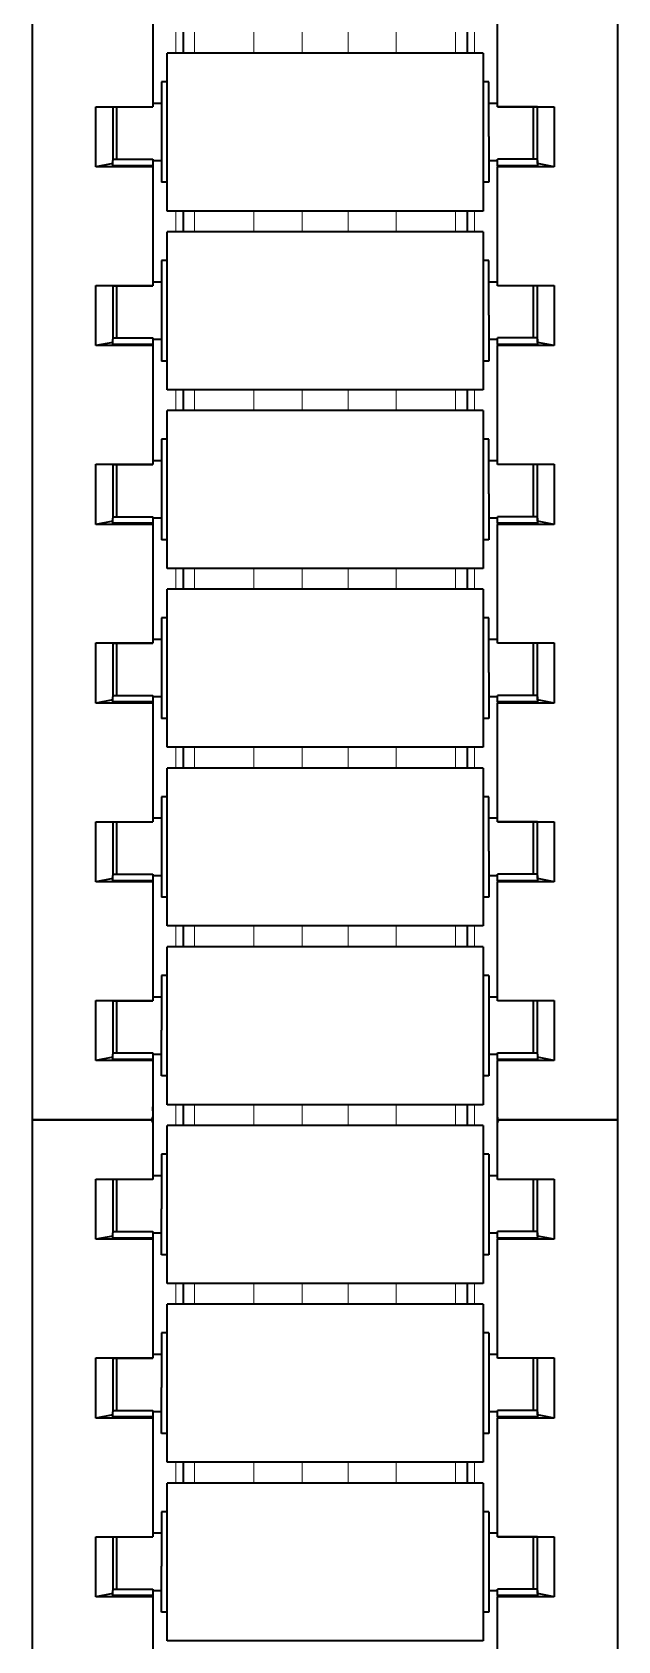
# Model space of a CAD drawing. Header units: inches. Extents: x 185496 to 352137, y 107182 to 179410.
# Drawn here: x 235800.3 to 235841.1, y 164342.5 to 164454.5 of the extents above; entities that cross this region are included whole.
import ezdxf

# ---------------------------------------------------------------- set-up
doc = ezdxf.new("R2010")
doc.units = ezdxf.units.IN
doc.header["$MEASUREMENT"] = 0

# ---------------------------------------------------------------- blocks, each defined once
blk = doc.blocks.new('liaojia')
at = {"color": 7, "lineweight": 35, "ltscale": 0.249049}
for p, q in [((799665.87, -279844.7), (799665.87, -279944.32)), ((799706.67, -279944.32), (799706.67, -279844.7)), ((799665.87, -279944.32), (799665.87, -280043.94)), ((799706.67, -280043.94), (799706.67, -279944.32))]:
    blk.add_line(p, q, dxfattribs=at)
at = {"color": 7, "lineweight": 35, "ltscale": 0.020671}
for p, q in [((799674.27, -279902.83), (799674.27, -279911.1)), ((799698.27, -279911.1), (799698.27, -279902.83)), ((799674.27, -279915.28), (799674.27, -279923.55)), ((799698.27, -279923.55), (799698.27, -279915.28)), ((799674.27, -279927.74), (799674.27, -279936)), ((799698.27, -279936), (799698.27, -279927.74)), ((799674.27, -279952.64), (799674.27, -279960.91)), ((799698.27, -279960.91), (799698.27, -279952.64)), ((799674.27, -279965.09), (799674.27, -279973.36)), ((799698.27, -279973.36), (799698.27, -279965.09)), ((799674.27, -279977.55), (799674.27, -279985.81)), ((799698.27, -279985.81), (799698.27, -279977.55)), ((799674.27, -279990), (799674.27, -279998.27)), ((799698.27, -279998.27), (799698.27, -279990)), ((799674.27, -280002.45), (799674.27, -280010.72)), ((799698.27, -280010.72), (799698.27, -280002.45)), ((799674.27, -280014.9), (799674.27, -280023.17)), ((799698.27, -280023.17), (799698.27, -280014.9))]:
    blk.add_line(p, q, dxfattribs=at)
at = {"color": 7, "lineweight": 35, "ltscale": 0.012551}
for p, q in [((799675.27, -279913.04), (799675.27, -279908.02)), ((799697.27, -279908.02), (799697.27, -279913.04)), ((799675.27, -279925.5), (799675.27, -279920.48)), ((799697.27, -279920.48), (799697.27, -279925.5)), ((799675.27, -279962.85), (799675.27, -279957.83)), ((799697.27, -279957.83), (799697.27, -279962.85)), ((799675.27, -279987.76), (799675.27, -279982.74)), ((799697.27, -279982.74), (799697.27, -279987.76))]:
    blk.add_line(p, q, dxfattribs=at)
at = {"color": 7, "lineweight": 35, "ltscale": 0.055}
for p, q in [((799675.27, -279908.02), (799697.27, -279908.02)), ((799675.27, -279919.02), (799697.27, -279919.02)), ((799675.27, -279920.48), (799697.27, -279920.48)), ((799675.27, -279931.48), (799697.27, -279931.48)), ((799675.27, -279932.93), (799697.27, -279932.93)), ((799675.27, -279943.93), (799697.27, -279943.93)), ((799675.27, -279945.38), (799697.27, -279945.38)), ((799675.27, -279956.38), (799697.27, -279956.38)), ((799675.27, -279957.83), (799697.27, -279957.83)), ((799675.27, -279968.83), (799697.27, -279968.83)), ((799675.27, -279970.29), (799697.27, -279970.29)), ((799675.27, -279981.29), (799697.27, -279981.29)), ((799675.27, -279982.74), (799697.27, -279982.74)), ((799675.27, -279993.74), (799697.27, -279993.74)), ((799675.27, -279995.19), (799697.27, -279995.19)), ((799675.27, -280006.19), (799697.27, -280006.19)), ((799675.27, -280007.64), (799697.27, -280007.64)), ((799675.27, -280018.64), (799697.27, -280018.64))]:
    blk.add_line(p, q, dxfattribs=at)
at = {"color": 7, "lineweight": 35, "ltscale": 0.007987}
for p, q in [((799674.87, -279913.22), (799674.87, -279910.02)), ((799697.67, -279910.02), (799697.67, -279913.22)), ((799674.87, -279925.67), (799674.87, -279922.48)), ((799697.67, -279922.48), (799697.67, -279925.67)), ((799674.87, -279938.12), (799674.87, -279934.93)), ((799697.67, -279934.93), (799697.67, -279938.12)), ((799674.87, -279950.58), (799674.87, -279947.38)), ((799697.67, -279947.38), (799697.67, -279950.58)), ((799674.87, -279963.03), (799674.87, -279959.83)), ((799697.67, -279963.03), (799697.67, -279959.83)), ((799674.87, -279987.93), (799674.87, -279984.74)), ((799697.67, -279987.93), (799697.67, -279984.74)), ((799674.87, -280000.39), (799674.87, -279997.19)), ((799697.67, -280000.39), (799697.67, -279997.19)), ((799674.87, -280012.84), (799674.87, -280009.64)), ((799697.67, -280012.84), (799697.67, -280009.64))]:
    blk.add_line(p, q, dxfattribs=at)
at = {"color": 7, "lineweight": 35, "ltscale": 0.000999832}
for p, q in [((799674.87, -279910.02), (799675.27, -279910.02)), ((799674.87, -279917.02), (799675.27, -279917.02)), ((799674.87, -279922.48), (799675.27, -279922.48)), ((799674.87, -279929.48), (799675.27, -279929.48)), ((799674.87, -279934.93), (799675.27, -279934.93)), ((799674.87, -279941.93), (799675.27, -279941.93)), ((799674.87, -279947.38), (799675.27, -279947.38)), ((799674.87, -279954.38), (799675.27, -279954.38)), ((799674.87, -279959.83), (799675.27, -279959.83)), ((799674.87, -279966.83), (799675.27, -279966.83)), ((799674.87, -279972.29), (799675.27, -279972.29)), ((799674.87, -279979.29), (799675.27, -279979.29)), ((799674.87, -279984.74), (799675.27, -279984.74)), ((799674.87, -279991.74), (799675.27, -279991.74)), ((799674.87, -279997.19), (799675.27, -279997.19)), ((799674.87, -280004.19), (799675.27, -280004.19)), ((799674.87, -280009.64), (799675.27, -280009.64)), ((799674.87, -280016.64), (799675.27, -280016.64))]:
    blk.add_line(p, q, dxfattribs=at)
at = {"color": 7, "lineweight": 35, "ltscale": 0.001}
for p, q in [((799697.27, -279910.02), (799697.67, -279910.02)), ((799697.27, -279917.02), (799697.67, -279917.02)), ((799697.27, -279922.48), (799697.67, -279922.48)), ((799697.27, -279929.48), (799697.67, -279929.48)), ((799697.27, -279934.93), (799697.67, -279934.93)), ((799697.27, -279941.93), (799697.67, -279941.93)), ((799697.27, -279947.38), (799697.67, -279947.38)), ((799697.27, -279954.38), (799697.67, -279954.38)), ((799697.27, -279959.83), (799697.67, -279959.83)), ((799697.27, -279966.83), (799697.67, -279966.83)), ((799697.27, -279972.29), (799697.67, -279972.29)), ((799697.27, -279979.29), (799697.67, -279979.29)), ((799697.27, -279984.74), (799697.67, -279984.74)), ((799697.27, -279991.74), (799697.67, -279991.74)), ((799697.27, -279997.19), (799697.67, -279997.19)), ((799697.27, -280004.19), (799697.67, -280004.19)), ((799697.27, -280009.64), (799697.67, -280009.64)), ((799697.27, -280016.64), (799697.67, -280016.64))]:
    blk.add_line(p, q, dxfattribs=at)
at = {"color": 7, "lineweight": 35, "ltscale": 0.002965}
for p, q in [((799670.31, -279911.1), (799671.47, -279911.32)), ((799701.07, -279911.32), (799702.24, -279911.1)), ((799670.31, -279923.55), (799671.47, -279923.77)), ((799701.07, -279923.77), (799702.24, -279923.55)), ((799670.31, -279936), (799671.47, -279936.22)), ((799701.07, -279936.22), (799702.24, -279936)), ((799670.31, -279948.46), (799671.47, -279948.68)), ((799701.07, -279948.68), (799702.24, -279948.46)), ((799670.31, -279960.91), (799671.47, -279961.13)), ((799701.07, -279961.13), (799702.24, -279960.91)), ((799670.31, -279973.36), (799671.47, -279973.58)), ((799701.07, -279973.58), (799702.24, -279973.36)), ((799670.31, -279985.81), (799671.47, -279986.03)), ((799701.07, -279986.03), (799702.24, -279985.81)), ((799670.31, -279998.27), (799671.47, -279998.48)), ((799701.07, -279998.48), (799702.24, -279998.27)), ((799670.31, -280010.72), (799671.47, -280010.94)), ((799701.07, -280010.94), (799702.24, -280010.72))]:
    blk.add_line(p, q, dxfattribs=at)
at = {"color": 7, "lineweight": 35, "ltscale": 0.009914}
for p, q in [((799670.31, -279911.1), (799674.27, -279911.1)), ((799698.27, -279911.1), (799702.24, -279911.1)), ((799674.27, -279915.28), (799670.31, -279915.28)), ((799702.24, -279915.28), (799698.27, -279915.28)), ((799670.31, -279923.55), (799674.27, -279923.55)), ((799698.27, -279923.55), (799702.24, -279923.55)), ((799674.27, -279927.74), (799670.31, -279927.74)), ((799702.24, -279927.74), (799698.27, -279927.74)), ((799670.31, -279936), (799674.27, -279936)), ((799698.27, -279936), (799702.24, -279936)), ((799674.27, -279940.19), (799670.31, -279940.19)), ((799702.24, -279940.19), (799698.27, -279940.19)), ((799670.31, -279948.46), (799674.27, -279948.46)), ((799698.27, -279948.46), (799702.24, -279948.46)), ((799674.27, -279952.64), (799670.31, -279952.64)), ((799702.24, -279952.64), (799698.27, -279952.64)), ((799670.31, -279960.91), (799674.27, -279960.91)), ((799698.27, -279960.91), (799702.24, -279960.91)), ((799674.27, -279965.09), (799670.31, -279965.09)), ((799702.24, -279965.09), (799698.27, -279965.09)), ((799670.31, -279973.36), (799674.27, -279973.36)), ((799698.27, -279973.36), (799702.24, -279973.36)), ((799674.27, -279977.55), (799670.31, -279977.55)), ((799702.24, -279977.55), (799698.27, -279977.55)), ((799670.31, -279985.81), (799674.27, -279985.81)), ((799698.27, -279985.81), (799702.24, -279985.81)), ((799674.27, -279990), (799670.31, -279990)), ((799702.24, -279990), (799698.27, -279990)), ((799670.31, -279998.27), (799674.27, -279998.27)), ((799698.27, -279998.27), (799702.24, -279998.27)), ((799674.27, -280002.45), (799670.31, -280002.45)), ((799702.24, -280002.45), (799698.27, -280002.45)), ((799670.31, -280010.72), (799674.27, -280010.72)), ((799698.27, -280010.72), (799702.24, -280010.72)), ((799674.27, -280014.9), (799670.31, -280014.9)), ((799702.24, -280014.9), (799698.27, -280014.9))]:
    blk.add_line(p, q, dxfattribs=at)
at = {"color": 7, "lineweight": 35, "ltscale": 0.01046}
for p, q in [((799670.31, -279915.28), (799670.31, -279911.1)), ((799702.24, -279911.1), (799702.24, -279915.28)), ((799670.31, -279927.74), (799670.31, -279923.55)), ((799702.24, -279923.55), (799702.24, -279927.74)), ((799670.31, -279940.19), (799670.31, -279936)), ((799702.24, -279936), (799702.24, -279940.19)), ((799670.31, -279952.64), (799670.31, -279948.46)), ((799702.24, -279948.46), (799702.24, -279952.64)), ((799670.31, -279965.09), (799670.31, -279960.91)), ((799702.24, -279960.91), (799702.24, -279965.09)), ((799670.31, -279977.55), (799670.31, -279973.36)), ((799702.24, -279973.36), (799702.24, -279977.55)), ((799670.31, -279990), (799670.31, -279985.81)), ((799702.24, -279985.81), (799702.24, -279990)), ((799670.31, -280002.45), (799670.31, -279998.27)), ((799702.24, -279998.27), (799702.24, -280002.45)), ((799670.31, -280014.9), (799670.31, -280010.72)), ((799702.24, -280010.72), (799702.24, -280014.9))]:
    blk.add_line(p, q, dxfattribs=at)
at = {"color": 7, "lineweight": 35, "ltscale": 0.007}
for p, q in [((799671.47, -279911.18), (799674.27, -279911.18)), ((799671.47, -279911.63), (799674.27, -279911.63)), ((799698.27, -279911.18), (799701.07, -279911.18)), ((799701.07, -279911.63), (799698.27, -279911.63)), ((799671.47, -279915.27), (799674.27, -279915.27)), ((799701.07, -279915.27), (799698.27, -279915.27)), ((799671.47, -279923.63), (799674.27, -279923.63)), ((799671.47, -279924.08), (799674.27, -279924.08)), ((799698.27, -279923.63), (799701.07, -279923.63)), ((799701.07, -279924.08), (799698.27, -279924.08)), ((799671.47, -279927.72), (799674.27, -279927.72)), ((799701.07, -279927.72), (799698.27, -279927.72)), ((799671.47, -279936.08), (799674.27, -279936.08)), ((799671.47, -279936.54), (799674.27, -279936.54)), ((799698.27, -279936.08), (799701.07, -279936.08)), ((799701.07, -279936.54), (799698.27, -279936.54)), ((799671.47, -279940.17), (799674.27, -279940.17)), ((799698.27, -279940.17), (799701.07, -279940.17)), ((799671.47, -279948.53), (799674.27, -279948.53)), ((799698.27, -279948.53), (799701.07, -279948.53)), ((799674.27, -279948.99), (799671.47, -279948.99)), ((799701.07, -279948.99), (799698.27, -279948.99)), ((799671.47, -279952.62), (799674.27, -279952.62)), ((799701.07, -279952.62), (799698.27, -279952.62)), ((799671.47, -279960.98), (799674.27, -279960.98)), ((799698.27, -279960.98), (799701.07, -279960.98)), ((799671.47, -279961.44), (799674.27, -279961.44)), ((799701.07, -279961.44), (799698.27, -279961.44)), ((799671.47, -279965.08), (799674.27, -279965.08)), ((799701.07, -279965.08), (799698.27, -279965.08)), ((799671.47, -279973.44), (799674.27, -279973.44)), ((799698.27, -279973.44), (799701.07, -279973.44)), ((799671.47, -279973.89), (799674.27, -279973.89)), ((799701.07, -279973.89), (799698.27, -279973.89)), ((799671.47, -279977.53), (799674.27, -279977.53)), ((799701.07, -279977.53), (799698.27, -279977.53)), ((799671.47, -279985.89), (799674.27, -279985.89)), ((799698.27, -279985.89), (799701.07, -279985.89)), ((799671.47, -279986.34), (799674.27, -279986.34)), ((799701.07, -279986.34), (799698.27, -279986.34)), ((799671.47, -279989.98), (799674.27, -279989.98)), ((799701.07, -279989.98), (799698.27, -279989.98)), ((799671.47, -279998.34), (799674.27, -279998.34)), ((799671.47, -279998.8), (799674.27, -279998.8)), ((799698.27, -279998.34), (799701.07, -279998.34)), ((799701.07, -279998.8), (799698.27, -279998.8)), ((799671.47, -280002.43), (799674.27, -280002.43)), ((799701.07, -280002.43), (799698.27, -280002.43)), ((799671.47, -280010.79), (799674.27, -280010.79)), ((799671.47, -280011.25), (799674.27, -280011.25)), ((799698.27, -280010.79), (799701.07, -280010.79)), ((799701.07, -280011.25), (799698.27, -280011.25)), ((799671.47, -280014.89), (799674.27, -280014.89)), ((799701.07, -280014.89), (799698.27, -280014.89))]:
    blk.add_line(p, q, dxfattribs=at)
at = {"color": 7, "lineweight": 35, "ltscale": 0.000893974}
for p, q in [((799671.47, -279911.53), (799671.47, -279911.18)), ((799701.07, -279911.18), (799701.07, -279911.53)), ((799671.47, -279923.99), (799671.47, -279923.63)), ((799701.07, -279923.63), (799701.07, -279923.99)), ((799671.47, -279948.89), (799671.47, -279948.53)), ((799701.07, -279948.53), (799701.07, -279948.89)), ((799671.47, -279961.34), (799671.47, -279960.98)), ((799701.07, -279960.98), (799701.07, -279961.34)), ((799671.47, -279973.79), (799671.47, -279973.44)), ((799701.07, -279973.44), (799701.07, -279973.79)), ((799671.47, -279998.7), (799671.47, -279998.34)), ((799701.07, -279998.34), (799701.07, -279998.7)), ((799671.47, -280011.15), (799671.47, -280010.79)), ((799701.07, -280010.79), (799701.07, -280011.15))]:
    blk.add_line(p, q, dxfattribs=at)
at = {"color": 7, "lineweight": 35, "ltscale": 0.000357056}
blk.add_line((799671.47, -279911.32), (799671.47, -279911.18), dxfattribs=at)
at = {"color": 7, "lineweight": 35, "ltscale": 0.000536919}
for p, q in [((799671.47, -279911.32), (799671.47, -279911.53)), ((799671.47, -279936.22), (799671.47, -279936.44)), ((799671.47, -279986.03), (799671.47, -279986.25))]:
    blk.add_line(p, q, dxfattribs=at)
at = {"color": 7, "lineweight": 35, "ltscale": 0.009386}
for p, q in [((799671.47, -279911.53), (799671.47, -279915.29)), ((799701.07, -279915.29), (799701.07, -279911.53)), ((799671.47, -279923.99), (799671.47, -279927.74)), ((799701.07, -279927.74), (799701.07, -279923.99)), ((799671.47, -279936.44), (799671.47, -279940.19)), ((799701.07, -279940.19), (799701.07, -279936.44)), ((799671.47, -279948.89), (799671.47, -279952.64)), ((799701.07, -279952.64), (799701.07, -279948.89)), ((799671.47, -279961.34), (799671.47, -279965.1)), ((799701.07, -279965.1), (799701.07, -279961.34)), ((799671.47, -279973.79), (799671.47, -279977.55)), ((799701.07, -279977.55), (799701.07, -279973.79)), ((799671.47, -279986.25), (799671.47, -279990)), ((799701.07, -279990), (799701.07, -279986.25)), ((799671.47, -279998.7), (799671.47, -280002.45)), ((799701.07, -280002.45), (799701.07, -279998.7)), ((799671.47, -280011.15), (799671.47, -280014.91)), ((799701.07, -280014.91), (799701.07, -280011.15))]:
    blk.add_line(p, q, dxfattribs=at)
at = {"color": 7, "lineweight": 35, "ltscale": 0.005168}
for p, q in [((799671.77, -279913.7), (799671.77, -279911.63)), ((799671.77, -279926.15), (799671.77, -279924.08)), ((799671.77, -279938.6), (799671.77, -279936.54)), ((799671.77, -279963.51), (799671.77, -279961.44)), ((799671.77, -279975.96), (799671.77, -279973.89)), ((799671.77, -279988.41), (799671.77, -279986.34)), ((799671.77, -280000.86), (799671.77, -279998.8)), ((799671.77, -280013.32), (799671.77, -280011.25))]:
    blk.add_line(p, q, dxfattribs=at)
at = {"color": 7, "lineweight": 35, "ltscale": 0.004297}
for p, q in [((799671.77, -279913.35), (799671.77, -279911.63)), ((799700.77, -279911.63), (799700.77, -279913.35)), ((799671.77, -279925.8), (799671.77, -279924.08)), ((799700.77, -279924.08), (799700.77, -279925.8)), ((799671.77, -279938.25), (799671.77, -279936.54)), ((799700.77, -279936.54), (799700.77, -279938.25)), ((799671.77, -279950.71), (799671.77, -279948.99)), ((799700.77, -279948.99), (799700.77, -279950.71)), ((799671.77, -279963.16), (799671.77, -279961.44)), ((799700.77, -279961.44), (799700.77, -279963.16)), ((799671.77, -279975.61), (799671.77, -279973.89)), ((799700.77, -279973.89), (799700.77, -279975.61)), ((799671.77, -279988.06), (799671.77, -279986.34)), ((799700.77, -279986.34), (799700.77, -279988.06)), ((799671.77, -280000.52), (799671.77, -279998.8)), ((799700.77, -279998.8), (799700.77, -280000.52)), ((799671.77, -280012.97), (799671.77, -280011.25)), ((799700.77, -280011.25), (799700.77, -280012.97))]:
    blk.add_line(p, q, dxfattribs=at)
at = {"color": 7, "lineweight": 35, "ltscale": 0.000187683}
for p, q in [((799674.27, -279911.18), (799674.27, -279911.1)), ((799698.27, -279911.18), (799698.27, -279911.1)), ((799674.27, -279998.34), (799674.27, -279998.27)), ((799698.27, -279998.34), (799698.27, -279998.27))]:
    blk.add_line(p, q, dxfattribs=at)
at = {"color": 7, "lineweight": 35, "ltscale": 0.001138}
for p, q in [((799674.27, -279911.18), (799674.27, -279911.63)), ((799698.27, -279911.63), (799698.27, -279911.18)), ((799674.27, -279923.63), (799674.27, -279924.08)), ((799698.27, -279924.08), (799698.27, -279923.63)), ((799674.27, -279936.08), (799674.27, -279936.54)), ((799698.27, -279936.54), (799698.27, -279936.08)), ((799674.27, -279948.53), (799674.27, -279948.99)), ((799698.27, -279948.99), (799698.27, -279948.53)), ((799674.27, -279960.98), (799674.27, -279961.44)), ((799698.27, -279961.44), (799698.27, -279960.98)), ((799674.27, -279973.44), (799674.27, -279973.89)), ((799698.27, -279973.89), (799698.27, -279973.44)), ((799674.27, -279985.89), (799674.27, -279986.34)), ((799698.27, -279986.34), (799698.27, -279985.89)), ((799674.27, -279998.34), (799674.27, -279998.8)), ((799698.27, -279998.8), (799698.27, -279998.34)), ((799674.27, -280010.79), (799674.27, -280011.25)), ((799698.27, -280011.25), (799698.27, -280010.79))]:
    blk.add_line(p, q, dxfattribs=at)
at = {"color": 7, "lineweight": 35, "ltscale": 0.0015}
for p, q in [((799674.27, -279911.52), (799674.87, -279911.52)), ((799697.67, -279911.52), (799698.27, -279911.52)), ((799674.27, -279915.52), (799674.87, -279915.52)), ((799697.67, -279915.52), (799698.27, -279915.52)), ((799674.27, -279923.98), (799674.87, -279923.98)), ((799697.67, -279923.98), (799698.27, -279923.98)), ((799674.27, -279927.98), (799674.87, -279927.98)), ((799697.67, -279927.98), (799698.27, -279927.98)), ((799674.27, -279936.43), (799674.87, -279936.43)), ((799697.67, -279936.43), (799698.27, -279936.43)), ((799674.27, -279940.43), (799674.87, -279940.43)), ((799697.67, -279940.43), (799698.27, -279940.43)), ((799674.27, -279948.88), (799674.87, -279948.88)), ((799697.67, -279948.88), (799698.27, -279948.88)), ((799674.27, -279952.88), (799674.87, -279952.88)), ((799697.67, -279952.88), (799698.27, -279952.88)), ((799674.27, -279961.33), (799674.87, -279961.33)), ((799697.67, -279961.33), (799698.27, -279961.33)), ((799674.27, -279965.33), (799674.87, -279965.33)), ((799697.67, -279965.33), (799698.27, -279965.33)), ((799674.27, -279973.79), (799674.87, -279973.79)), ((799697.67, -279973.79), (799698.27, -279973.79)), ((799674.27, -279977.79), (799674.87, -279977.79)), ((799697.67, -279977.79), (799698.27, -279977.79)), ((799674.27, -279986.24), (799674.87, -279986.24)), ((799697.67, -279986.24), (799698.27, -279986.24)), ((799674.27, -279990.24), (799674.87, -279990.24)), ((799697.67, -279990.24), (799698.27, -279990.24)), ((799674.27, -279998.69), (799674.87, -279998.69)), ((799697.67, -279998.69), (799698.27, -279998.69)), ((799674.27, -280002.69), (799674.87, -280002.69)), ((799697.67, -280002.69), (799698.27, -280002.69)), ((799674.27, -280011.14), (799674.87, -280011.14)), ((799697.67, -280011.14), (799698.27, -280011.14)), ((799674.27, -280015.14), (799674.87, -280015.14)), ((799697.67, -280015.14), (799698.27, -280015.14))]:
    blk.add_line(p, q, dxfattribs=at)
at = {"color": 7, "lineweight": 35, "ltscale": 0.000243759}
for p, q in [((799701.07, -279911.63), (799701.07, -279911.53)), ((799701.07, -279936.54), (799701.07, -279936.44)), ((799701.07, -279973.89), (799701.07, -279973.79)), ((799701.07, -279986.34), (799701.07, -279986.25))]:
    blk.add_line(p, q, dxfattribs=at)
at = {"color": 7, "lineweight": 13, "ltscale": 0.009093}
for p, q in [((799701.07, -279915.27), (799701.07, -279911.63)), ((799701.07, -279927.72), (799701.07, -279924.08)), ((799701.07, -279940.17), (799701.07, -279936.54)), ((799701.07, -279952.62), (799701.07, -279948.99)), ((799701.07, -279965.08), (799701.07, -279961.44)), ((799701.07, -279977.53), (799701.07, -279973.89)), ((799701.07, -279989.98), (799701.07, -279986.34)), ((799701.07, -280002.43), (799701.07, -279998.8)), ((799701.07, -280014.89), (799701.07, -280011.25))]:
    blk.add_line(p, q, dxfattribs=at)
at = {"color": 7, "lineweight": 35, "ltscale": 0.014948}
for p, q in [((799675.27, -279919.02), (799675.27, -279913.04)), ((799697.27, -279913.04), (799697.27, -279919.02)), ((799675.27, -279931.48), (799675.27, -279925.5)), ((799697.27, -279925.5), (799697.27, -279931.48)), ((799675.27, -279943.93), (799675.27, -279937.95)), ((799697.27, -279937.95), (799697.27, -279943.93)), ((799675.27, -279956.38), (799675.27, -279950.4)), ((799697.27, -279950.4), (799697.27, -279956.38)), ((799675.27, -279968.83), (799675.27, -279962.85)), ((799697.27, -279962.85), (799697.27, -279968.83)), ((799675.27, -279981.29), (799675.27, -279975.31)), ((799697.27, -279975.31), (799697.27, -279981.29)), ((799675.27, -279993.74), (799675.27, -279987.76)), ((799697.27, -279987.76), (799697.27, -279993.74)), ((799675.27, -280006.19), (799675.27, -280000.21)), ((799697.27, -280000.21), (799697.27, -280006.19)), ((799675.27, -280018.64), (799675.27, -280012.66)), ((799697.27, -280012.66), (799697.27, -280018.64))]:
    blk.add_line(p, q, dxfattribs=at)
at = {"color": 7, "lineweight": 35, "ltscale": 0.004796}
for p, q in [((799671.77, -279915.27), (799671.77, -279913.35)), ((799700.77, -279913.35), (799700.77, -279915.27)), ((799671.77, -279927.72), (799671.77, -279925.8)), ((799700.77, -279925.8), (799700.77, -279927.72)), ((799671.77, -279940.17), (799671.77, -279938.25)), ((799700.77, -279938.25), (799700.77, -279940.17)), ((799671.77, -279952.62), (799671.77, -279950.71)), ((799700.77, -279950.71), (799700.77, -279952.62)), ((799671.77, -279965.08), (799671.77, -279963.16)), ((799700.77, -279963.16), (799700.77, -279965.08)), ((799671.77, -279977.53), (799671.77, -279975.61)), ((799700.77, -279975.61), (799700.77, -279977.53)), ((799671.77, -279989.98), (799671.77, -279988.06)), ((799700.77, -279988.06), (799700.77, -279989.98)), ((799671.77, -280002.43), (799671.77, -280000.52)), ((799700.77, -280000.52), (799700.77, -280002.43)), ((799671.77, -280014.89), (799671.77, -280012.97)), ((799700.77, -280012.97), (799700.77, -280014.89))]:
    blk.add_line(p, q, dxfattribs=at)
at = {"color": 7, "lineweight": 35, "ltscale": 0.003925}
for p, q in [((799671.77, -279915.27), (799671.77, -279913.7)), ((799671.77, -279927.72), (799671.77, -279926.15)), ((799671.77, -279940.17), (799671.77, -279938.6)), ((799671.77, -279952.62), (799671.77, -279951.05)), ((799671.77, -279965.08), (799671.77, -279963.51)), ((799671.77, -279977.53), (799671.77, -279975.96)), ((799671.77, -279989.98), (799671.77, -279988.41)), ((799671.77, -280002.43), (799671.77, -280000.86)), ((799671.77, -280014.89), (799671.77, -280013.32))]:
    blk.add_line(p, q, dxfattribs=at)
at = {"color": 7, "lineweight": 35, "ltscale": 0.009513}
for p, q in [((799674.87, -279917.02), (799674.87, -279913.22)), ((799697.67, -279917.02), (799697.67, -279913.22)), ((799674.87, -279929.48), (799674.87, -279925.67)), ((799697.67, -279929.48), (799697.67, -279925.67)), ((799674.87, -279941.93), (799674.87, -279938.12)), ((799697.67, -279941.93), (799697.67, -279938.12)), ((799674.87, -279954.38), (799674.87, -279950.58)), ((799697.67, -279954.38), (799697.67, -279950.58)), ((799674.87, -279963.03), (799674.87, -279966.83)), ((799697.67, -279966.83), (799697.67, -279963.03)), ((799674.87, -279975.48), (799674.87, -279979.29)), ((799697.67, -279979.29), (799697.67, -279975.48)), ((799674.87, -279987.93), (799674.87, -279991.74)), ((799697.67, -279991.74), (799697.67, -279987.93)), ((799674.87, -280000.39), (799674.87, -280004.19)), ((799697.67, -280004.19), (799697.67, -280000.39)), ((799674.87, -280012.84), (799674.87, -280016.64)), ((799697.67, -280016.64), (799697.67, -280012.84))]:
    blk.add_line(p, q, dxfattribs=at)
at = {"color": 7, "lineweight": 35, "ltscale": 4.13895e-05}
for p, q in [((799674.27, -279915.27), (799674.27, -279915.28)), ((799698.27, -279915.28), (799698.27, -279915.27)), ((799701.07, -279915.27), (799701.07, -279915.28)), ((799674.27, -279927.72), (799674.27, -279927.74)), ((799698.27, -279927.74), (799698.27, -279927.72)), ((799701.07, -279927.72), (799701.07, -279927.74)), ((799674.27, -279952.62), (799674.27, -279952.64)), ((799698.27, -279952.64), (799698.27, -279952.62)), ((799701.07, -279952.62), (799701.07, -279952.64)), ((799674.27, -279977.53), (799674.27, -279977.55)), ((799698.27, -279977.55), (799698.27, -279977.53)), ((799701.07, -279977.53), (799701.07, -279977.55)), ((799674.27, -280002.43), (799674.27, -280002.45)), ((799698.27, -280002.45), (799698.27, -280002.43)), ((799701.07, -280002.43), (799701.07, -280002.45)), ((799674.27, -280014.89), (799674.27, -280014.9)), ((799698.27, -280014.9), (799698.27, -280014.89)), ((799701.07, -280014.89), (799701.07, -280014.9))]:
    blk.add_line(p, q, dxfattribs=at)
at = {"color": 7, "lineweight": 13, "ltscale": 0.003631}
for p, q in [((799675.87, -279920.48), (799675.87, -279919.02)), ((799677.19, -279920.48), (799677.19, -279919.02)), ((799681.31, -279920.48), (799681.31, -279919.02)), ((799684.67, -279920.48), (799684.67, -279919.02)), ((799687.88, -279920.48), (799687.88, -279919.02)), ((799691.24, -279920.48), (799691.24, -279919.02)), ((799695.36, -279920.48), (799695.36, -279919.02)), ((799696.67, -279920.48), (799696.67, -279919.02)), ((799675.87, -279932.93), (799675.87, -279931.48)), ((799677.19, -279932.93), (799677.19, -279931.48)), ((799681.31, -279932.93), (799681.31, -279931.48)), ((799684.67, -279932.93), (799684.67, -279931.48)), ((799687.88, -279932.93), (799687.88, -279931.48)), ((799691.24, -279932.93), (799691.24, -279931.48)), ((799695.36, -279932.93), (799695.36, -279931.48)), ((799696.67, -279932.93), (799696.67, -279931.48)), ((799675.87, -279945.38), (799675.87, -279943.93)), ((799677.19, -279945.38), (799677.19, -279943.93)), ((799681.31, -279945.38), (799681.31, -279943.93)), ((799684.67, -279945.38), (799684.67, -279943.93)), ((799687.88, -279945.38), (799687.88, -279943.93)), ((799691.24, -279945.38), (799691.24, -279943.93)), ((799695.36, -279945.38), (799695.36, -279943.93)), ((799696.67, -279945.38), (799696.67, -279943.93)), ((799675.87, -279957.83), (799675.87, -279956.38)), ((799677.19, -279957.83), (799677.19, -279956.38)), ((799681.31, -279957.83), (799681.31, -279956.38)), ((799684.67, -279957.83), (799684.67, -279956.38)), ((799687.88, -279957.83), (799687.88, -279956.38)), ((799691.24, -279957.83), (799691.24, -279956.38)), ((799695.36, -279957.83), (799695.36, -279956.38)), ((799696.67, -279957.83), (799696.67, -279956.38)), ((799675.87, -279970.29), (799675.87, -279968.83)), ((799677.19, -279970.29), (799677.19, -279968.83)), ((799681.31, -279970.29), (799681.31, -279968.83)), ((799684.67, -279970.29), (799684.67, -279968.83)), ((799687.88, -279970.29), (799687.88, -279968.83)), ((799691.24, -279970.29), (799691.24, -279968.83)), ((799695.36, -279970.29), (799695.36, -279968.83)), ((799696.67, -279970.29), (799696.67, -279968.83)), ((799675.87, -279982.74), (799675.87, -279981.29)), ((799677.19, -279982.74), (799677.19, -279981.29)), ((799681.31, -279982.74), (799681.31, -279981.29)), ((799684.67, -279982.74), (799684.67, -279981.29)), ((799687.88, -279982.74), (799687.88, -279981.29)), ((799691.24, -279982.74), (799691.24, -279981.29)), ((799695.36, -279982.74), (799695.36, -279981.29)), ((799696.67, -279982.74), (799696.67, -279981.29)), ((799675.87, -279995.19), (799675.87, -279993.74)), ((799677.19, -279995.19), (799677.19, -279993.74)), ((799681.31, -279995.19), (799681.31, -279993.74)), ((799684.67, -279995.19), (799684.67, -279993.74)), ((799687.88, -279995.19), (799687.88, -279993.74)), ((799691.24, -279995.19), (799691.24, -279993.74)), ((799695.36, -279995.19), (799695.36, -279993.74)), ((799696.67, -279995.19), (799696.67, -279993.74)), ((799675.87, -280007.64), (799675.87, -280006.19)), ((799677.19, -280007.64), (799677.19, -280006.19)), ((799681.31, -280007.64), (799681.31, -280006.19)), ((799684.67, -280007.64), (799684.67, -280006.19)), ((799687.88, -280007.64), (799687.88, -280006.19)), ((799691.24, -280007.64), (799691.24, -280006.19)), ((799695.36, -280007.64), (799695.36, -280006.19)), ((799696.67, -280007.64), (799696.67, -280006.19)), ((799675.87, -280020.1), (799675.87, -280018.64)), ((799677.19, -280020.1), (799677.19, -280018.64)), ((799681.31, -280020.1), (799681.31, -280018.64)), ((799684.67, -280020.1), (799684.67, -280018.64)), ((799687.88, -280020.1), (799687.88, -280018.64)), ((799691.24, -280020.1), (799691.24, -280018.64)), ((799695.36, -280020.1), (799695.36, -280018.64)), ((799696.67, -280020.1), (799696.67, -280018.64))]:
    blk.add_line(p, q, dxfattribs=at)
at = {"color": 7, "lineweight": 35, "ltscale": 0.003631}
for p, q in [((799676.37, -279920.48), (799676.37, -279919.02)), ((799696.17, -279920.48), (799696.17, -279919.02)), ((799676.37, -279932.93), (799676.37, -279931.48)), ((799696.17, -279932.93), (799696.17, -279931.48)), ((799676.37, -279945.38), (799676.37, -279943.93)), ((799696.17, -279945.38), (799696.17, -279943.93)), ((799676.37, -279957.83), (799676.37, -279956.38)), ((799696.17, -279957.83), (799696.17, -279956.38)), ((799676.37, -279970.29), (799676.37, -279968.83)), ((799696.17, -279970.29), (799696.17, -279968.83)), ((799676.37, -279982.74), (799676.37, -279981.29)), ((799696.17, -279982.74), (799696.17, -279981.29)), ((799676.37, -279995.19), (799676.37, -279993.74)), ((799696.17, -279995.19), (799696.17, -279993.74)), ((799676.37, -280007.64), (799676.37, -280006.19)), ((799696.17, -280007.64), (799696.17, -280006.19)), ((799676.37, -280020.1), (799676.37, -280018.64)), ((799696.17, -280020.1), (799696.17, -280018.64))]:
    blk.add_line(p, q, dxfattribs=at)
at = {"color": 7, "lineweight": 35, "ltscale": 0.000356865}
for p, q in [((799671.47, -279923.77), (799671.47, -279923.63)), ((799671.47, -279936.22), (799671.47, -279936.08)), ((799671.47, -279948.68), (799671.47, -279948.53)), ((799671.47, -279961.13), (799671.47, -279960.98)), ((799671.47, -279973.58), (799671.47, -279973.44)), ((799671.47, -279986.03), (799671.47, -279985.89)), ((799671.47, -279998.48), (799671.47, -279998.34)), ((799671.47, -280010.94), (799671.47, -280010.79))]:
    blk.add_line(p, q, dxfattribs=at)
at = {"color": 7, "lineweight": 35, "ltscale": 0.000537109}
for p, q in [((799671.47, -279923.77), (799671.47, -279923.99)), ((799671.47, -279948.89), (799671.47, -279948.68)), ((799671.47, -279961.13), (799671.47, -279961.34)), ((799671.47, -279973.58), (799671.47, -279973.79)), ((799671.47, -279998.48), (799671.47, -279998.7)), ((799671.47, -280010.94), (799671.47, -280011.15))]:
    blk.add_line(p, q, dxfattribs=at)
at = {"color": 7, "lineweight": 35, "ltscale": 0.000187874}
for p, q in [((799674.27, -279923.63), (799674.27, -279923.55)), ((799698.27, -279923.63), (799698.27, -279923.55)), ((799674.27, -279936.08), (799674.27, -279936)), ((799698.27, -279936.08), (799698.27, -279936)), ((799674.27, -279948.53), (799674.27, -279948.46)), ((799698.27, -279948.53), (799698.27, -279948.46)), ((799674.27, -279960.98), (799674.27, -279960.91)), ((799698.27, -279960.98), (799698.27, -279960.91)), ((799674.27, -279973.44), (799674.27, -279973.36)), ((799698.27, -279973.44), (799698.27, -279973.36)), ((799674.27, -279985.89), (799674.27, -279985.81)), ((799698.27, -279985.89), (799698.27, -279985.81)), ((799674.27, -280010.79), (799674.27, -280010.72)), ((799698.27, -280010.79), (799698.27, -280010.72))]:
    blk.add_line(p, q, dxfattribs=at)
at = {"color": 7, "lineweight": 35, "ltscale": 0.000243568}
for p, q in [((799701.07, -279924.08), (799701.07, -279923.99)), ((799701.07, -279948.99), (799701.07, -279948.89)), ((799701.07, -279961.44), (799701.07, -279961.34)), ((799701.07, -279998.8), (799701.07, -279998.7)), ((799701.07, -280011.25), (799701.07, -280011.15))]:
    blk.add_line(p, q, dxfattribs=at)
at = {"color": 7, "lineweight": 35, "ltscale": 0.012552}
for p, q in [((799675.27, -279937.95), (799675.27, -279932.93)), ((799697.27, -279932.93), (799697.27, -279937.95)), ((799675.27, -279950.4), (799675.27, -279945.38)), ((799697.27, -279945.38), (799697.27, -279950.4)), ((799675.27, -279975.31), (799675.27, -279970.29)), ((799697.27, -279970.29), (799697.27, -279975.31)), ((799675.27, -280000.21), (799675.27, -279995.19)), ((799697.27, -279995.19), (799697.27, -280000.21)), ((799675.27, -280012.66), (799675.27, -280007.64)), ((799697.27, -280007.64), (799697.27, -280012.66))]:
    blk.add_line(p, q, dxfattribs=at)
at = {"color": 7, "lineweight": 35, "ltscale": 0.000893784}
for p, q in [((799671.47, -279936.44), (799671.47, -279936.08)), ((799701.07, -279936.08), (799701.07, -279936.44)), ((799671.47, -279986.25), (799671.47, -279985.89)), ((799701.07, -279985.89), (799701.07, -279986.25))]:
    blk.add_line(p, q, dxfattribs=at)
at = {"color": 7, "lineweight": 35, "ltscale": 4.15802e-05}
for p, q in [((799674.27, -279940.17), (799674.27, -279940.19)), ((799698.27, -279940.19), (799698.27, -279940.17)), ((799701.07, -279940.19), (799701.07, -279940.17)), ((799674.27, -279989.98), (799674.27, -279990)), ((799698.27, -279990), (799698.27, -279989.98)), ((799701.07, -279989.98), (799701.07, -279990))]:
    blk.add_line(p, q, dxfattribs=at)
at = {"color": 7, "lineweight": 35, "ltscale": 0.009837}
for p, q in [((799674.27, -279940.19), (799674.27, -279944.12)), ((799698.27, -279944.12), (799698.27, -279940.19)), ((799674.27, -279944.52), (799674.27, -279948.46)), ((799698.27, -279948.46), (799698.27, -279944.52))]:
    blk.add_line(p, q, dxfattribs=at)
at = {"color": 7, "lineweight": 35, "ltscale": 0.00032692}
blk.add_line((799665.87, -279944.09), (799665.87, -279944.22), dxfattribs=at)
at = {"color": 7, "lineweight": 35, "ltscale": 0.0205}
for p, q in [((799665.87, -279944.32), (799674.07, -279944.32)), ((799674.07, -279944.32), (799665.87, -279944.32)), ((799698.47, -279944.32), (799706.67, -279944.32)), ((799706.67, -279944.32), (799698.47, -279944.32))]:
    blk.add_line(p, q, dxfattribs=at)
at = {"color": 7, "lineweight": 35, "ltscale": 0.000653458}
blk.add_line((799665.87, -279944.32), (799665.87, -279944.58), dxfattribs=at)
at = {"color": 7, "lineweight": 35, "ltscale": 0.000653648}
for p, q in [((799674.27, -279944.12), (799674.27, -279944.39)), ((799698.27, -279944.39), (799698.27, -279944.12))]:
    blk.add_line(p, q, dxfattribs=at)
at = {"color": 7, "lineweight": 35, "ltscale": 0.000336266}
blk.add_line((799674.27, -279944.39), (799674.27, -279944.52), dxfattribs=at)
at = {"color": 7, "lineweight": 35, "ltscale": 0.001377}
blk.add_line((799698.27, -279944.94), (799698.27, -279944.39), dxfattribs=at)
at = {"color": 7, "lineweight": 35, "ltscale": 0.000747108}
blk.add_line((799698.27, -279944.94), (799698.27, -279945.24), dxfattribs=at)
at = {"color": 7, "lineweight": 35, "ltscale": 0.00082798}
blk.add_line((799698.27, -279945.57), (799698.27, -279945.24), dxfattribs=at)
at = {"color": 7, "lineweight": 35, "ltscale": 0.005169}
blk.add_line((799671.77, -279951.05), (799671.77, -279948.99), dxfattribs=at)
at = {"color": 7, "lineweight": 35, "ltscale": 4.11987e-05}
for p, q in [((799674.27, -279965.08), (799674.27, -279965.09)), ((799698.27, -279965.09), (799698.27, -279965.08)), ((799701.07, -279965.08), (799701.07, -279965.09))]:
    blk.add_line(p, q, dxfattribs=at)
at = {"color": 7, "lineweight": 35, "ltscale": 0.007988}
for p, q in [((799674.87, -279975.48), (799674.87, -279972.29)), ((799697.67, -279975.48), (799697.67, -279972.29))]:
    blk.add_line(p, q, dxfattribs=at)
at = {"color": 7, "lineweight": 35}
for centre, start_param, end_param in [((799674.07, -279944.12), 4.712389, 6.283185), ((799674.07, -279944.52), 6.283185, 7.853982), ((799674.07, -279944.39), 5.932216, 6.283185), ((799698.47, -279944.12), 3.141593, 4.712389), ((799698.47, -279944.52), 1.570796, 3.141593), ((799698.47, -279944.39), 3.141593, 3.492593)]:
    blk.add_ellipse(centre, major_axis=(0.2, 0), ratio=0.996195, start_param=start_param, end_param=end_param, dxfattribs=at)

msp = doc.modelspace()

# ---------------------------------------------------------------- block references
at = {"color": 30, "rotation": 180}
msp.add_blockref('liaojia', (1035506.93, -115565.57, 276290.76), dxfattribs=at)

doc.saveas('drawing.dxf')
